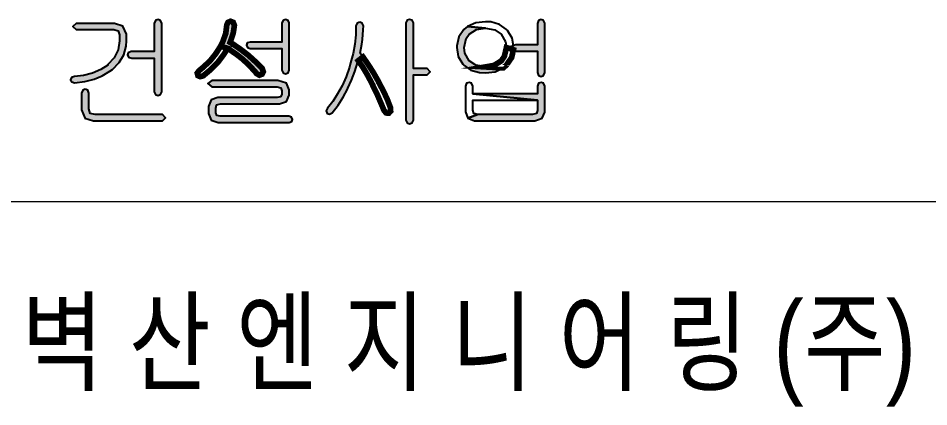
# Model space of a CAD drawing. Header units: inches. Extents: x 0 to 841, y 0 to 594.
# Drawn here: x 760.89 to 800.96, y 101.01 to 118.1 of the extents above; entities that cross this region are included whole.
import ezdxf

# ---------------------------------------------------------------- set-up
doc = ezdxf.new("R2010")
doc.units = ezdxf.units.IN
doc.header["$MEASUREMENT"] = 0
doc.layers.add('BG 0 -2', color=7, linetype='Continuous')
doc.layers.add('BG Default', color=7, linetype='Continuous')
doc.styles.add('Arial', font='arial.ttf')

msp = doc.modelspace()

# ---------------------------------------------------------------- hatches: boundary and pattern name
at = {"layer": 'BG Default', "linetype": 'Continuous'}
for points in [[(765.086, 117.873), (763.442, 117.873), (763.288, 117.736), (763.442, 117.6), (765.095, 117.6), (765.277, 117.546), (765.34, 117.373), (765.34, 117.101), (765.286, 116.71), (765.113, 116.356), (764.832, 116.056), (764.823, 116.038), (764.514, 115.838), (764.16, 115.684), (763.751, 115.584), (763.36, 115.538), (763.224, 115.493), (763.188, 115.393), (763.242, 115.293), (763.369, 115.257), (763.824, 115.311), (764.223, 115.411), (764.586, 115.566), (764.913, 115.766), (765.032, 115.847), (765.331, 116.156), (765.531, 116.492), (765.631, 116.865), (765.649, 117.101), (765.649, 117.391), (765.495, 117.746), (765.495, 117.755), (765.122, 117.873)], [(767.03, 118.045), (766.921, 118), (766.866, 117.873), (766.866, 116.628), (765.858, 116.628), (765.731, 116.583), (765.695, 116.483), (765.74, 116.392), (765.885, 116.347), (766.866, 116.347), (766.866, 114.866), (766.921, 114.739), (767.03, 114.694), (767.148, 114.739), (767.202, 114.866), (767.202, 117.873), (767.148, 118)], [(770.1, 116.774), (770.463, 116.528), (770.735, 116.32), (771.035, 116.047), (771.317, 115.738), (771.371, 115.666), (771.498, 115.593), (771.616, 115.638), (771.671, 115.747), (771.626, 115.884), (771.308, 116.202), (771.017, 116.465), (770.962, 116.51), (770.636, 116.756), (770.29, 116.992), (770.209, 117.037), (770.345, 117.428), (770.399, 117.782), (770.345, 117.918), (770.227, 117.964), (770.118, 117.918), (770.063, 117.8), (770.018, 117.428), (769.873, 117.028), (769.791, 116.865)], [(772.652, 118.045), (772.543, 118), (772.488, 117.891), (772.488, 117.046), (771.09, 117.046), (770.962, 117.01), (770.926, 116.91), (770.972, 116.81), (771.099, 116.765), (772.488, 116.765), (772.488, 115.811), (772.543, 115.693), (772.652, 115.657), (772.761, 115.693), (772.815, 115.811), (772.815, 117.891), (772.761, 118)], [(775.913, 117.927), (775.804, 117.882), (775.749, 117.764), (775.74, 117.364), (775.695, 116.955), (775.622, 116.547), (775.513, 116.138), (775.458, 115.947), (775.313, 115.52), (775.14, 115.13), (774.941, 114.766), (774.732, 114.439), (774.496, 114.149), (774.432, 114.022), (774.487, 113.913), (774.586, 113.885), (774.705, 113.94), (774.959, 114.276), (775.186, 114.621), (775.377, 114.975), (775.395, 115.021), (775.558, 115.375), (775.704, 115.756), (775.831, 116.183), (775.849, 116.229), (776.058, 116.392), (775.94, 116.556), (776.003, 116.955), (776.031, 117.155), (776.067, 117.582), (776.076, 117.764), (776.022, 117.882)], [(778.111, 118.045), (778.002, 118.009), (777.947, 117.891), (777.947, 113.613), (778.002, 113.495), (778.111, 113.449), (778.22, 113.495), (778.274, 113.613), (778.274, 115.611), (778.883, 115.611), (779.019, 115.747), (778.883, 115.884), (778.274, 115.884), (778.274, 117.891), (778.22, 118.009)], [(783.896, 118.045), (783.778, 118), (783.733, 117.873), (783.733, 116.928), (782.788, 116.928), (782.679, 116.892), (782.679, 116.883), (782.37, 116.81), (782.679, 116.71), (782.688, 116.692), (782.815, 116.647), (783.733, 116.647), (783.733, 115.711), (783.778, 115.584), (783.896, 115.538), (784.005, 115.584), (784.06, 115.711), (784.06, 117.882), (784.005, 118)], [(780.663, 117.736), (780.49, 117.6), (780.272, 117.273), (780.181, 116.883), (780.181, 116.81), (780.245, 116.41), (780.454, 116.074), (780.49, 116.038), (780.808, 115.82), (781.19, 115.711), (781.444, 115.693), (781.871, 115.747), (782.225, 115.911), (781.444, 115.956), (781.026, 116.029), (780.735, 116.22), (780.536, 116.565), (780.508, 116.81), (780.599, 117.21), (780.735, 117.4), (781.053, 117.6), (781.444, 117.664)], [(772.316, 115.357), (769.409, 115.357), (769.237, 115.221), (769.409, 115.075), (772.279, 115.075), (772.443, 115.039), (772.488, 114.903), (772.488, 114.748), (772.434, 114.639), (772.279, 114.612), (769.673, 114.612), (769.373, 114.503), (769.255, 114.222), (769.255, 113.904), (769.382, 113.613), (769.682, 113.513), (772.815, 113.513), (772.924, 113.558), (772.961, 113.649), (772.915, 113.749), (772.788, 113.795), (769.773, 113.795), (769.627, 113.822), (769.582, 113.94), (769.582, 114.149), (769.618, 114.285), (769.782, 114.33), (772.379, 114.33), (772.697, 114.43), (772.815, 114.712), (772.815, 114.948), (772.697, 115.248)], [(783.896, 115.275), (783.778, 115.239), (783.733, 115.112), (783.733, 114.776), (780.89, 114.776), (783.733, 114.494), (783.733, 114.04), (783.687, 113.904), (783.524, 113.858), (781.099, 113.858), (780.672, 113.695), (780.972, 113.586), (783.624, 113.586), (783.942, 113.695), (784.06, 113.967), (784.06, 115.112), (784.005, 115.239)], [(763.833, 114.984), (763.724, 114.939), (763.669, 114.803), (763.669, 114.067), (763.814, 113.713), (763.824, 113.704), (764.205, 113.586), (764.214, 113.586), (767.23, 113.586), (767.366, 113.722), (767.23, 113.858), (764.269, 113.858), (764.051, 113.913), (763.996, 114.113), (763.996, 114.803), (763.942, 114.939)]]:
    msp.add_hatch(color=3, dxfattribs=at).paths.add_polyline_path(points)

# ---------------------------------------------------------------- linework, layer by layer
at = {"layer": 'BG 0 -2', "color": 7, "linetype": 'Continuous', "lineweight": 9}
msp.add_line((666.664, 110.04), (815.931, 110.04), dxfattribs=at)
at = {"layer": 'BG 0 -2', "color": 3, "linetype": 'Continuous', "lineweight": 25}
for points in [[(770.227, 117.964), (770.118, 117.918), (770.063, 117.8), (770.018, 117.428), (769.873, 117.028), (769.791, 116.865), (770.1, 116.774), (770.463, 116.528), (770.735, 116.32), (771.035, 116.047), (771.317, 115.738), (771.371, 115.666), (771.498, 115.593), (771.616, 115.638), (771.671, 115.747), (771.626, 115.884), (771.308, 116.202), (771.017, 116.465), (770.962, 116.51), (770.636, 116.756), (770.29, 116.992), (770.209, 117.037), (770.345, 117.428), (770.399, 117.782), (770.345, 117.918)], [(781.444, 117.945), (781.017, 117.891), (780.663, 117.736), (781.444, 117.664), (781.862, 117.591), (782.143, 117.4), (782.334, 117.064), (782.37, 116.81), (782.679, 116.883), (782.625, 117.219), (782.416, 117.555), (782.37, 117.6), (782.061, 117.818), (781.68, 117.936)], [(780.663, 117.736), (780.49, 117.6), (780.272, 117.273), (780.181, 116.883), (780.181, 116.81), (780.245, 116.41), (780.454, 116.074), (780.49, 116.038), (780.808, 115.82), (781.19, 115.711), (781.444, 115.693), (781.871, 115.747), (782.225, 115.911), (781.444, 115.956), (781.026, 116.029), (780.735, 116.22), (780.536, 116.565), (780.508, 116.81), (780.599, 117.21), (780.735, 117.4), (781.053, 117.6), (781.444, 117.664)], [(769.791, 116.865), (769.573, 116.528), (769.319, 116.211), (769.01, 115.929), (768.846, 115.793), (768.764, 115.684), (768.792, 115.575), (768.892, 115.529), (769.028, 115.566), (769.364, 115.847), (769.645, 116.129), (769.682, 116.174), (769.936, 116.51), (770.1, 116.774)], [(782.37, 116.81), (782.279, 116.42), (782.143, 116.22), (781.816, 116.02), (781.444, 115.956), (782.225, 115.911), (782.37, 116.038), (782.597, 116.365), (782.679, 116.71)], [(776.058, 116.392), (775.849, 116.229), (776.049, 115.947), (776.258, 115.593), (776.485, 115.166), (776.485, 115.148), (776.675, 114.766), (776.839, 114.385), (776.984, 114.04), (777.075, 113.931), (777.193, 113.922), (777.275, 114.013), (777.266, 114.167), (777.13, 114.521), (776.957, 114.894), (776.748, 115.284), (776.73, 115.33), (776.512, 115.711), (776.285, 116.065)], [(780.726, 115.275), (780.617, 115.239), (780.563, 115.112), (780.563, 113.985), (780.672, 113.695), (781.099, 113.858), (780.935, 113.913), (780.89, 114.049), (780.89, 114.494), (783.733, 114.494), (780.89, 114.776), (780.89, 115.112), (780.835, 115.239)]]:
    msp.add_lwpolyline(points, close=True, dxfattribs=at)
at = {"layer": 'BG Default', "color": 3, "linetype": 'Continuous', "lineweight": 25}
for points in [[(765.086, 117.873), (763.442, 117.873), (763.288, 117.736), (763.442, 117.6), (765.095, 117.6), (765.277, 117.546), (765.34, 117.373), (765.34, 117.101), (765.286, 116.71), (765.113, 116.356), (764.832, 116.056), (764.823, 116.038), (764.514, 115.838), (764.16, 115.684), (763.751, 115.584), (763.36, 115.538), (763.224, 115.493), (763.188, 115.393), (763.242, 115.293), (763.369, 115.257), (763.824, 115.311), (764.223, 115.411), (764.586, 115.566), (764.913, 115.766), (765.032, 115.847), (765.331, 116.156), (765.531, 116.492), (765.631, 116.865), (765.649, 117.101), (765.649, 117.391), (765.495, 117.746), (765.495, 117.755), (765.122, 117.873)], [(767.03, 118.045), (766.921, 118), (766.866, 117.873), (766.866, 116.628), (765.858, 116.628), (765.731, 116.583), (765.695, 116.483), (765.74, 116.392), (765.885, 116.347), (766.866, 116.347), (766.866, 114.866), (766.921, 114.739), (767.03, 114.694), (767.148, 114.739), (767.202, 114.866), (767.202, 117.873), (767.148, 118)], [(772.652, 118.045), (772.543, 118), (772.488, 117.891), (772.488, 117.046), (771.09, 117.046), (770.962, 117.01), (770.926, 116.91), (770.972, 116.81), (771.099, 116.765), (772.488, 116.765), (772.488, 115.811), (772.543, 115.693), (772.652, 115.657), (772.761, 115.693), (772.815, 115.811), (772.815, 117.891), (772.761, 118)], [(775.913, 117.927), (775.804, 117.882), (775.749, 117.764), (775.74, 117.364), (775.695, 116.955), (775.622, 116.547), (775.513, 116.138), (775.458, 115.947), (775.313, 115.52), (775.14, 115.13), (774.941, 114.766), (774.732, 114.439), (774.496, 114.149), (774.432, 114.022), (774.487, 113.913), (774.586, 113.885), (774.705, 113.94), (774.959, 114.276), (775.186, 114.621), (775.377, 114.975), (775.395, 115.021), (775.558, 115.375), (775.704, 115.756), (775.831, 116.183), (775.849, 116.229), (776.058, 116.392), (775.94, 116.556), (776.003, 116.955), (776.031, 117.155), (776.067, 117.582), (776.076, 117.764), (776.022, 117.882)], [(778.111, 118.045), (778.002, 118.009), (777.947, 117.891), (777.947, 113.613), (778.002, 113.495), (778.111, 113.449), (778.22, 113.495), (778.274, 113.613), (778.274, 115.611), (778.883, 115.611), (779.019, 115.747), (778.883, 115.884), (778.274, 115.884), (778.274, 117.891), (778.22, 118.009)], [(782.679, 116.883), (782.625, 117.219), (782.416, 117.555), (782.37, 117.6), (782.061, 117.818), (781.68, 117.936), (781.444, 117.945), (781.017, 117.891), (780.663, 117.736), (781.444, 117.664), (781.862, 117.591), (782.143, 117.4), (782.334, 117.064), (782.37, 116.81)], [(783.896, 118.045), (783.778, 118), (783.733, 117.873), (783.733, 116.928), (782.788, 116.928), (782.679, 116.892), (782.679, 116.883), (782.37, 116.81), (782.679, 116.71), (782.688, 116.692), (782.815, 116.647), (783.733, 116.647), (783.733, 115.711), (783.778, 115.584), (783.896, 115.538), (784.005, 115.584), (784.06, 115.711), (784.06, 117.882), (784.005, 118)], [(780.663, 117.736), (780.49, 117.6), (780.272, 117.273), (780.181, 116.883), (780.181, 116.81), (780.245, 116.41), (780.454, 116.074), (780.49, 116.038), (780.808, 115.82), (781.19, 115.711), (781.444, 115.693), (781.871, 115.747), (782.225, 115.911), (781.444, 115.956), (781.026, 116.029), (780.735, 116.22), (780.536, 116.565), (780.508, 116.81), (780.599, 117.21), (780.735, 117.4), (781.053, 117.6), (781.444, 117.664)], [(782.37, 116.81), (782.279, 116.42), (782.143, 116.22), (781.816, 116.02), (781.444, 115.956), (782.225, 115.911), (782.37, 116.038), (782.597, 116.365), (782.679, 116.71)], [(772.316, 115.357), (769.409, 115.357), (769.237, 115.221), (769.409, 115.075), (772.279, 115.075), (772.443, 115.039), (772.488, 114.903), (772.488, 114.748), (772.434, 114.639), (772.279, 114.612), (769.673, 114.612), (769.373, 114.503), (769.255, 114.222), (769.255, 113.904), (769.382, 113.613), (769.682, 113.513), (772.815, 113.513), (772.924, 113.558), (772.961, 113.649), (772.915, 113.749), (772.788, 113.795), (769.773, 113.795), (769.627, 113.822), (769.582, 113.94), (769.582, 114.149), (769.618, 114.285), (769.782, 114.33), (772.379, 114.33), (772.697, 114.43), (772.815, 114.712), (772.815, 114.948), (772.697, 115.248)], [(783.733, 114.494), (780.89, 114.776), (780.89, 115.112), (780.835, 115.239), (780.726, 115.275), (780.617, 115.239), (780.563, 115.112), (780.563, 113.985), (780.672, 113.695), (781.099, 113.858), (780.935, 113.913), (780.89, 114.049), (780.89, 114.494)], [(783.896, 115.275), (783.778, 115.239), (783.733, 115.112), (783.733, 114.776), (780.89, 114.776), (783.733, 114.494), (783.733, 114.04), (783.687, 113.904), (783.524, 113.858), (781.099, 113.858), (780.672, 113.695), (780.972, 113.586), (783.624, 113.586), (783.942, 113.695), (784.06, 113.967), (784.06, 115.112), (784.005, 115.239)], [(763.833, 114.984), (763.724, 114.939), (763.669, 114.803), (763.669, 114.067), (763.814, 113.713), (763.824, 113.704), (764.205, 113.586), (764.214, 113.586), (767.23, 113.586), (767.366, 113.722), (767.23, 113.858), (764.269, 113.858), (764.051, 113.913), (763.996, 114.113), (763.996, 114.803), (763.942, 114.939)]]:
    msp.add_lwpolyline(points, close=True, dxfattribs=at)
at = {"layer": 'BG Default', "color": 3, "linetype": 'Continuous', "lineweight": 25, "const_width": 0.25}
for points in [[(770.1, 116.774), (770.463, 116.528), (770.735, 116.32), (771.035, 116.047), (771.317, 115.738), (771.371, 115.666), (771.498, 115.593), (771.616, 115.638), (771.671, 115.747), (771.626, 115.884), (771.308, 116.202), (771.017, 116.465), (770.962, 116.51), (770.636, 116.756), (770.29, 116.992), (770.209, 117.037), (770.345, 117.428), (770.399, 117.782), (770.345, 117.918), (770.227, 117.964), (770.118, 117.918), (770.063, 117.8), (770.018, 117.428), (769.873, 117.028), (769.791, 116.865)], [(769.791, 116.865), (769.573, 116.528), (769.319, 116.211), (769.01, 115.929), (768.846, 115.793), (768.764, 115.684), (768.792, 115.575), (768.892, 115.529), (769.028, 115.566), (769.364, 115.847), (769.645, 116.129), (769.682, 116.174), (769.936, 116.51), (770.1, 116.774)], [(782.225, 115.911), (782.37, 116.038), (782.597, 116.365), (782.679, 116.71), (782.37, 116.81), (782.279, 116.42), (782.143, 116.22), (781.816, 116.02), (781.444, 115.956)], [(775.849, 116.229), (776.049, 115.947), (776.258, 115.593), (776.485, 115.166), (776.485, 115.148), (776.675, 114.766), (776.839, 114.385), (776.984, 114.04), (777.075, 113.931), (777.193, 113.922), (777.275, 114.013), (777.266, 114.167), (777.13, 114.521), (776.957, 114.894), (776.748, 115.284), (776.73, 115.33), (776.512, 115.711), (776.285, 116.065), (776.058, 116.392)]]:
    msp.add_lwpolyline(points, close=True, dxfattribs=at)

# ---------------------------------------------------------------- texts
at = {"layer": 'BG 0 -2', "color": 7, "style": 'Arial', "width": 0.808848}
msp.add_text('벽 산 엔 지 니 어 링 (주)', height=3.5574, dxfattribs=at).set_placement((761.025, 102.078))

doc.saveas('drawing.dxf')
